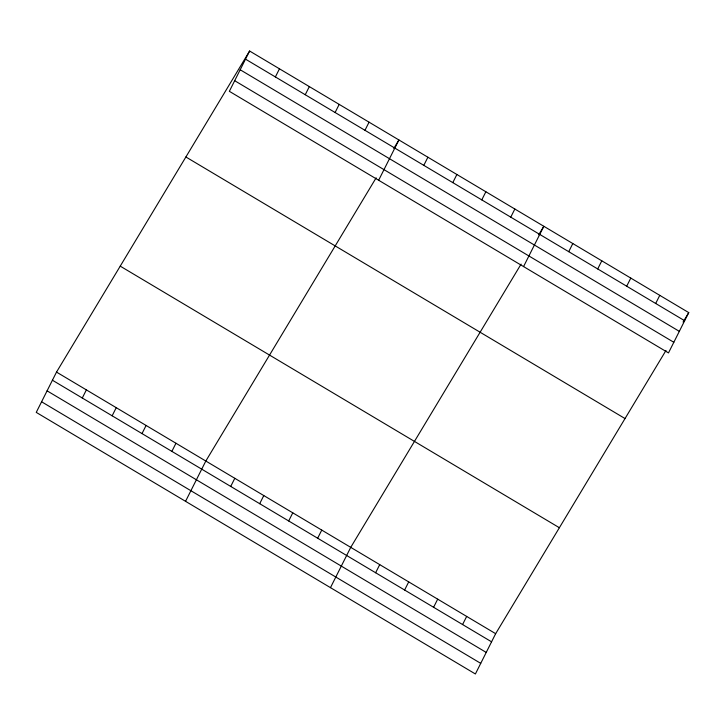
<?xml version="1.0" encoding="UTF-8"?>
<svg xmlns="http://www.w3.org/2000/svg" width="725" height="725" viewBox="0 0 725 725"><rect width="100%" height="100%" fill="white"/><g stroke="black" fill="none" stroke-linecap="round" stroke-linejoin="round"><path stroke-width="1.09" d="M249.608 51.022L229.345 91.314L668.486 352.903L688.75 312.611L249.608 51.022L56.514 372.097L36.25 412.389L475.392 673.978L495.655 633.686L665.994 350.447M82.287 398.016L86.375 389.887M275.382 76.941L279.469 68.812M112.148 415.806L116.236 407.677M305.243 94.73L309.33 86.601M142.009 433.586L146.097 425.466M335.104 112.52L339.191 104.391M171.87 451.376L175.958 443.247M364.965 130.301L369.052 122.181M185.555 501.328L205.818 461.037L376.157 177.806M378.649 180.253L398.913 139.961L393.793 148.48M230.722 486.43L234.809 478.301M423.808 165.354L427.895 157.225M259.704 503.694L263.791 495.565M452.799 182.618L456.886 174.489M288.686 520.958L292.773 512.829M481.781 199.882L485.868 191.762M317.668 538.222L321.755 530.093M510.763 217.147L514.85 209.027M330.473 587.649L350.737 547.357L521.076 264.127M523.568 266.573L543.832 226.291L538.711 234.8M375.632 572.75L379.728 564.621M568.726 251.684L572.813 243.555M404.623 590.014L408.71 581.894M597.708 268.948L601.795 260.819M433.604 607.278L437.692 599.158M626.699 286.212L630.786 278.083M462.586 624.542L466.673 616.422M655.681 303.476L659.768 295.347M683.059 322.072L688.75 312.611M245.521 59.151L684.663 320.74M240.183 69.763L679.325 331.352M234.682 80.702L673.824 342.291M185.89 156.981L625.032 418.561M120.232 266.147L559.374 527.728M56.514 372.097L495.655 633.686M52.427 380.226L491.568 641.815M47.089 390.838L486.23 652.428M41.588 401.777L480.729 663.357"/></g></svg>
